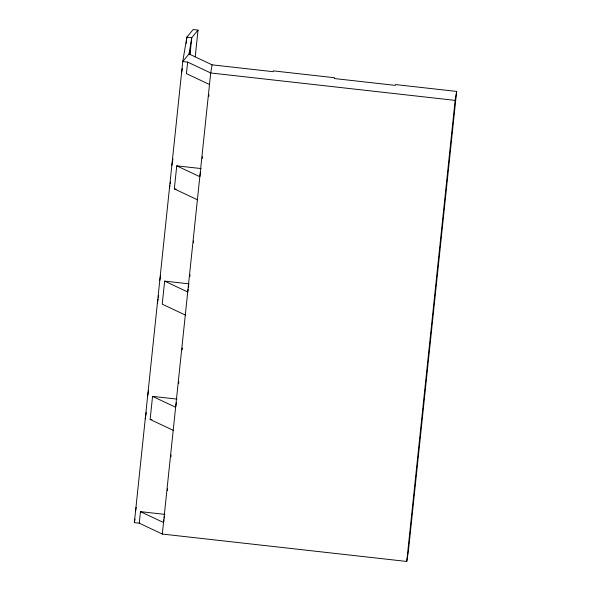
<?xml version="1.0" encoding="UTF-8"?>
<svg xmlns="http://www.w3.org/2000/svg" width="591" height="591" viewBox="0 0 591 591"><rect width="100%" height="100%" fill="white"/><g stroke="black" fill="none" stroke-linecap="round" stroke-linejoin="round"><path stroke-width="0.89" d="M198.029 30.097L191.765 37.684L189.017 53.958L212.08 64.84L273.182 71.688L273.323 70.876L334.432 77.724L334.292 78.537L395.401 85.392L395.534 84.572L456.644 91.428L408.255 552.496L406.741 561.45L162.311 534.05L139.247 523.168L134.356 522.621L182.745 61.545L186.874 37.137L193.139 29.55L198.029 30.097L195.237 56.684M186.224 43.342L186.874 37.137L191.765 37.684L189.984 54.69M139.247 523.168L140.459 511.643L164.896 514.384M173.2 430.307L150.136 419.433L152.552 396.376L176.997 399.117M189.09 283.85L164.653 281.109L162.23 304.158L185.301 315.04M197.394 199.773L174.33 188.891L176.746 165.842L201.191 168.575M189.017 53.958L182.745 61.545L187.635 62.099L186.424 73.624L209.495 84.498M162.311 534.05L210.706 72.974L212.08 64.84M167.386 490.648L167.578 488.823M170.932 456.865L171.124 455.04M178.622 383.596L178.814 381.771M182.168 349.813L182.36 347.988M189.859 276.544L190.051 274.719M193.405 242.761L193.597 240.936M202.248 158.536L202.44 156.711M208.763 96.451L208.955 94.626M406.741 561.45L455.129 100.374L456.644 91.428M181.54 73.077L182.301 68.556M189.637 54.638L190.553 49.216M171.863 165.288L172.934 158.964M169.44 188.344L169.898 185.633M170.208 183.823L170.511 182.013M159.762 280.562L160.53 276.041M157.346 303.611L158.107 299.09M158.41 297.288L158.72 295.478M147.661 395.83L148.585 390.4M145.246 418.879L146.317 412.555M135.568 511.097L136.181 507.477M134.356 522.621L134.97 519.009M200.578 172.195L199.817 176.716L176.746 165.842M188.174 289.272L187.716 291.984L164.653 281.109M188.485 287.462L188.788 285.652M176.384 402.73L175.623 407.251L152.552 396.376M163.98 519.807L163.522 522.518L140.459 511.643M164.283 518.004L164.594 516.194M455.129 100.374L210.706 72.974L187.635 62.099M174.33 188.891L176.14 189.098M150.136 419.433L151.946 419.632"/></g></svg>
